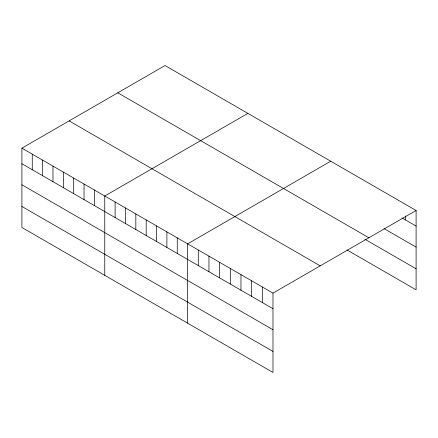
<?xml version="1.0" encoding="UTF-8"?>
<svg xmlns="http://www.w3.org/2000/svg" width="438" height="438" viewBox="0 0 438 438"><rect width="100%" height="100%" fill="white"/><g stroke="black" fill="none" stroke-linecap="round" stroke-linejoin="round"><path stroke-width="0.66" d="M21.9 148.164L272.983 293.126L272.983 372.459L21.9 227.497L21.9 148.164L165.016 65.541L416.1 210.503L416.1 289.836L347.016 249.95M247.875 113.376L104.759 196.005L104.759 275.338M330.734 161.217L187.617 243.84L187.617 323.173M272.983 293.126L416.1 210.503M402.057 217.976L416.1 226.079M384.088 228.636L416.1 247.12M117.789 92.807L368.873 237.768M364.991 239.285L416.1 268.795M69.127 120.899L320.211 265.861M21.9 163.746L272.983 308.708M21.9 184.781L272.983 329.748M21.9 206.462L272.983 351.424M405.429 215.857L405.429 219.92M262.313 286.967L262.313 302.548M251.642 280.807L251.642 296.384M240.971 274.648L240.971 290.224M230.3 268.483L230.3 284.065M219.63 262.324L219.63 277.906M208.959 256.164L208.959 271.741M198.288 250.005L198.288 265.581M177.259 237.861L177.259 253.438M166.9 231.883L166.9 247.459M156.541 225.904L156.541 241.48M146.188 219.925L146.188 235.502M135.829 213.941L135.829 229.523M125.471 207.962L125.471 223.544M115.117 201.984L115.117 217.56M94.4 190.026L94.4 205.603M84.041 184.042L84.041 199.624M73.688 178.063L73.688 193.645M63.329 172.085L63.329 187.667M52.971 166.106L52.971 181.682M42.612 160.127L42.612 175.704M32.259 154.149L32.259 169.725"/></g></svg>
